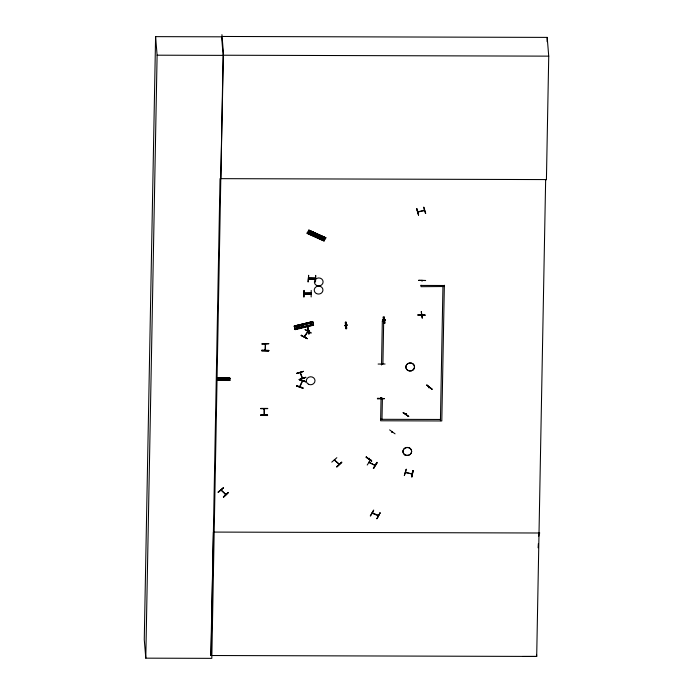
<?xml version="1.0" encoding="UTF-8"?>
<svg xmlns="http://www.w3.org/2000/svg" width="693" height="693" viewBox="0 0 693 693"><rect width="100%" height="100%" fill="white"/><g stroke="black" fill="none" stroke-linecap="round" stroke-linejoin="round"><path stroke-width="1.04" d="M217.178 380.24L217.221 378.023L229.877 378.04L229.816 380.5L217.178 380.466L229.825 380.18L217.186 380.007M217.178 379.807L229.833 379.764L217.186 379.825L229.816 380.318M229.868 378.317L217.238 377.988L229.868 378.135L229.859 378.759L217.221 378.699M217.221 378.742L217.23 378.283M261.789 350.363L268.797 350.831L261.798 350.805L261.789 350.337L268.789 350.337M261.798 350.805L268.797 350.788M267.576 415.514L260.577 415.471C260.221 414.613 268.009 414.258 267.576 415.54M267.576 415.072L260.577 415.02L267.585 415.185M304.132 293.997L311.14 294.135M377.442 398.397L377.442 398.891L384.45 398.596L377.442 398.38L384.45 398.666M417.957 315.263L424.948 315.324L424.948 314.813M417.948 314.795L424.956 315.038M424.948 315.324L417.966 314.908M308.55 279.366L315.54 279.392M308.55 279.08L315.54 278.993M221.613 36.824L155.587 36.634L144.265 639.613L145.79 658.159L211.807 658.35L223.12 55.223L548.735 56.142L546.422 179.669L545.651 179.669L536.694 656.436L522.531 656.488M145.79 658.159L157.112 55.189L155.587 36.634M228.534 380.258L228.569 378.118M260.707 408.74L267.706 408.645M261.928 344.031L268.927 343.693L261.928 343.919M264.068 408.48L264.258 415.133M264.38 408.61L264.076 409.459L263.99 408.61M265.28 343.771L265.289 344.69M265.306 344.04L265.09 350.06M264.232 415.09L264.397 408.879M265.428 350.398L265.523 343.771M265.445 350.06L265.454 349.618M265.584 344.716L265.549 344.04M304.158 290.402L304.097 296.968M303.733 296.942L303.855 290.523M307.354 294.031C307.198 292.758 308.446 294.716 307.952 293.494M311.2 290.402L311.14 296.95M383.688 320.92L382.908 363.99L381.54 363.99L382.328 320.92M444.352 285.265L441.805 420.954L380.63 420.781L381.055 398.111L382.415 398.111L381.99 419.3M444.308 286.521L421.015 286.685L421.023 285.204M547.115 41.658L547.193 37.396L221.578 36.469L223.137 55.371L157.112 55.189M210.811 655.509L213.401 532.077L539.778 533.004M220.807 178.664L223.432 53.049L221.925 34.65M380.743 398.163L380.847 397.851M381.462 363.886L381.462 364.873M421.968 280.258L421.933 281.115M421.249 314.535L421.335 314.024M422.228 280.604L422.228 280.847M421.587 314.873L421.578 314.024M421.587 314.943L421.639 314.241L421.309 314.804M425.606 280.561L418.598 280.319L425.606 280.457M308.09 281.86L308.645 275.286L308.116 281.843M315.471 281.947L315.661 275.364L315.514 281.8M304.158 293.312L311.148 293.226M311.157 293.33L304.158 293.399M378.101 364.05L385.091 364.007M315.575 278.291L308.567 278.11M538.106 547.791L538.366 543.563M538.816 536.165L539.015 532.995M217.221 378.499L229.868 378.456L217.23 378.413M304.47 337.058L304.755 336.244M308.108 331.592L304.444 337.015M225.797 494.455L220.79 489.925M221.206 490.358L221.457 490.133M225.182 494.326L225.338 493.866M225.797 494.551L220.963 489.769M334.632 460.187L334.884 459.961M338.608 464.154L338.764 463.695M300.234 372.843L300.424 372.583M302.313 378.196L302.503 377.936M303.014 388.288L296.517 385.992L303.023 388.262L303.144 387.829L296.63 385.559M380.829 397.652L381.133 398.163M300.086 386.486L302.616 380.873M368.988 458.896L369.594 458.601M392.065 432.406L392.221 431.522M429.088 387.569L428.811 387.37M429.27 386.954L429.478 387.361M406.245 469.213L404.331 475.58L406.193 469.326M406.254 472.357L405.509 472.687L405.648 472.089M406.037 472.496C404.184 471.942 413.816 474.965 411.711 473.276M405.431 472.349L412.196 473.995L412.188 473.371L412.283 473.951L411.737 473.544M413.08 470.547L411.911 477.061L413.071 470.547L411.538 476.836M381.401 364.293L381.427 364.743M381.107 398.484L381.167 397.99M417.732 211.85L424.54 210.265M418.39 211.417L418.416 211.989L418.303 211.365M424.359 209.962L424.471 210.585L424.514 209.996M403.274 412.595L408.749 416.528L403.109 412.785M334.243 460.022L339.085 464.31M324.532 240.09L323.995 241.051L307.077 233.428L307.631 232.415L324.541 240.055L307.631 232.415M308.385 231.081L325.286 238.73L308.359 231.107L308.602 230.656L325.589 238.175L325.831 237.716L308.913 230.093L307.207 233.099L324.099 240.8M325.277 238.73L325.528 238.279L308.584 230.717M304.781 336.547L304.192 336.538M307.51 331.999L307.883 331.445M309.156 330.622L308.593 330.63M346.361 325.268L347.132 325.164M383.524 320.331L382.718 320.209L383.489 320.105M384.641 319.672L385.265 320.157L385.273 319.586M421.699 314.527L421.682 315.029L421.084 314.813M296.517 386.01L296.647 385.525M299.237 379.539L305.899 381.644L299.263 379.721M302.391 380.786L299.757 386.373M307.406 232.839L324.324 240.462L307.38 232.865M325.381 238.479L308.489 230.804M325.606 238.141L308.783 230.258L325.693 237.916M307.493 331.912L308.064 331.289M370.27 515.869L373.7 510.065L370.564 515.973M377.85 515.245L377.971 515.488M377.815 515.783L377.945 515.22M380.007 512.855L376.897 518.797L380.024 512.863M301.29 335.239L307.276 338.669L301.134 335.62L301.316 335.204M301.273 335.421L307.276 338.669M308.922 233.87L310.499 230.986M310.066 234.39L311.642 231.497M311.781 235.161L313.357 232.276M313.314 235.845L314.891 232.961M315.029 236.616L316.606 233.732M322.392 239.943L323.969 237.049M325.684 237.829L324.107 240.714L307.19 233.091M391.822 432.233L392.195 431.843M406.384 413.678L406.011 414.405L406.453 413.894M406.609 414.119L406.202 414.544L406.41 413.946M429.288 387.231L428.863 387.664M305.83 377.425L299.237 379.66L305.821 377.287L299.237 379.556L305.76 381.982M305.89 381.652L299.385 379.357M367.212 465.02L370.868 459.52M374.601 464.812L374.913 465.644L375.017 465.038M373.267 468.312C380.353 458.021 375.719 462.777 373.596 468.485L377.191 462.915M305.215 329.547L311.148 332.857M307.865 331.176L304.218 336.555M383.463 319.837L383.454 320.391L383.316 319.794M385.308 320.105L384.606 319.915L385.213 319.837M366.25 456.99L371.743 461.07L366.069 457.354L366.276 456.956M371.708 460.949L366.25 457.008M408.723 416.562L403.3 412.543M416.891 208.81L418.572 215.073L416.597 208.905M307.952 327.633L308.931 334.009L307.666 327.676M345.859 322.176L346.448 328.603M426.905 385.031L432.111 389.275L426.723 385.23M389.613 429.885L395.062 433.844M429.036 387.872L429.443 387.448M432.111 389.275L426.897 385.022M305.024 329.669L311.01 333.064M218.113 492.134L223.415 487.855L218.13 492.134M331.765 462.144L336.841 457.683M336.694 466.658C343.468 460.542 343.572 460.975 336.945 467.021L336.711 466.787M336.677 466.77L341.692 462.084M369.239 458.255L369.23 459.078M406.185 472.791L406.115 472.184M378.482 515.531L372.366 512.751M369.126 462.205L375.026 465.341M311.833 278.395L311.815 279.045M312.3 278.984L312.387 278.473M296.769 373.293L303.491 371.396L296.777 373.302M296.873 373.553L303.473 371.318M344.949 325.58L345.59 325.511M382.857 320.157L383.333 320.062M384.736 319.897L385.325 320.079M307.969 327.503L308.931 334.009M384.13 316.727L385.039 323.094M346.777 328.413L345.859 322.063M384.684 323.276L383.801 316.909M309.121 330.925L309.052 330.301M421.621 315.098L421.543 314.475M312.656 321.682L312.933 322.695L294.525 327.079L294.248 326.056L312.638 321.604L294.248 326.074L312.69 321.734L313.531 324.844L295.079 329.158L313.539 324.93M312.76 322.054L294.36 326.472L312.768 322.089M294.482 326.879L312.872 322.427M313.357 324.237L294.915 328.577L295.209 329.651L313.6 325.199L313.357 324.263M417.879 212.067L424.523 210.499M425.433 213.453L423.752 207.103L425.745 213.392M383.047 317.039L384.017 323.362M345.521 322.427L346.05 328.854L345.911 322.046M421.023 314.891L421.647 314.804M382.77 319.932L382.744 320.435L383.446 320.339M346.413 324.982L346.543 325.537L347.037 324.904M344.923 325.303L345.001 325.935L345.564 325.294M308.584 330.951L309.191 330.847M422.193 318.087L421.275 311.573L422.288 318.052M347.054 325.112L346.959 324.844M545.651 179.591L546.422 179.582L220.036 178.655L211.079 655.517L536.694 656.436L536.529 654.391M421.041 285.429L444.369 285.499M304.166 293.052L311.166 293.061M382.345 321.145L383.705 321.154M268.797 350.545L261.789 350.303M260.715 408.394L267.715 408.411M308.584 277.954L315.584 278.014M345.209 322.462L346.145 328.82M421.032 315.159L421.067 314.544M300.312 372.479L302.624 378.439M378.222 515.705L372.219 513.348L372.21 512.759M378.231 515.999L378.378 515.41M368.979 462.127L369.638 462.777L369.69 462.17M308.783 230.215L325.797 237.794M307.493 232.527L324.515 240.116M381.722 364.163L381.722 364.475M380.059 513.002L376.914 518.659M423.839 210.663L423.891 210.109L423.908 210.646M223.345 487.768L218.382 492.385M346.465 325.476L346.474 324.913M334.468 459.918L339.206 464.015M228.318 492.428L223.518 497.193C231.02 490.965 229.08 490.765 223.311 496.985M302.339 378.465L300.104 372.617M294.412 326.663L312.82 322.262M310.81 322.193L311.659 325.294M302.806 324.125L303.655 327.226M300.935 324.575L301.784 327.685M299.281 324.982L300.13 328.084M297.418 325.433L298.259 328.543M296.171 325.736L297.02 328.837M294.3 326.186L295.149 329.296M416.883 208.706L418.572 215.073M265.15 350.329L265.098 349.618M547.193 37.396L548.735 56.142M442.948 286.512L440.427 420.712M440.453 419.464L380.63 419.3M417.827 211.478L417.94 212.093L417.775 211.556M420.998 314.613L420.98 315.116M411.625 473.328L411.651 473.891M405.483 472.132L405.578 472.713M385.187 319.534L385.265 320.157M384.71 319.594L384.78 320.218M382.831 319.854L382.9 320.478M374.835 465.315L369.031 462.482L369.265 461.945M372.808 512.95L372.652 513.236M308.567 330.362L308.645 330.985L308.437 330.448M300.563 372.73L300.199 372.851M223.068 378.101L223.025 380.18M221.786 378.092L221.743 380.171M220.651 378.092L220.599 380.171M219.36 378.092L219.317 380.171M218.512 378.092L218.46 380.171M304.14 294.421L311.14 294.49L304.14 294.421M221.907 378.976C222.531 380.812 223.449 377.676 221.907 378.976M313.418 324.523L295.027 328.976L313.418 324.523M405.041 454.963A4.366 4.002 -4.7 0 0 411.659 451.507A4.366 4.002 -4.7 0 0 405.171 448.025A4.366 4.002 -4.7 0 0 405.041 454.963M405.041 454.833A4.349 3.993 -4.7 0 0 411.633 451.394A4.349 3.993 -4.7 0 0 405.171 447.921A4.349 3.993 -4.7 0 0 405.041 454.833M308.428 384.208A4.349 3.993 -4.7 0 0 315.012 380.769A4.349 3.993 -4.7 0 0 308.558 377.295A4.349 3.993 -4.7 0 0 308.428 384.208M407.934 370.495A4.366 4.002 -4.7 0 0 414.553 367.047A4.366 4.002 -4.7 0 0 408.064 363.556A4.366 4.002 -4.7 0 0 407.934 370.495M407.934 370.374A4.349 3.993 -4.7 0 0 414.527 366.935A4.349 3.993 -4.7 0 0 408.064 363.461A4.349 3.993 -4.7 0 0 407.934 370.374M316.346 293.529A4.366 4.002 -4.7 0 0 322.964 290.081A4.366 4.002 -4.7 0 0 316.476 286.59A4.366 4.002 -4.7 0 0 316.346 293.529M316.502 285.412A4.366 4.002 -4.7 0 0 323.111 281.956A4.366 4.002 -4.7 0 0 316.632 278.465A4.366 4.002 -4.7 0 0 316.502 285.412"/></g></svg>
